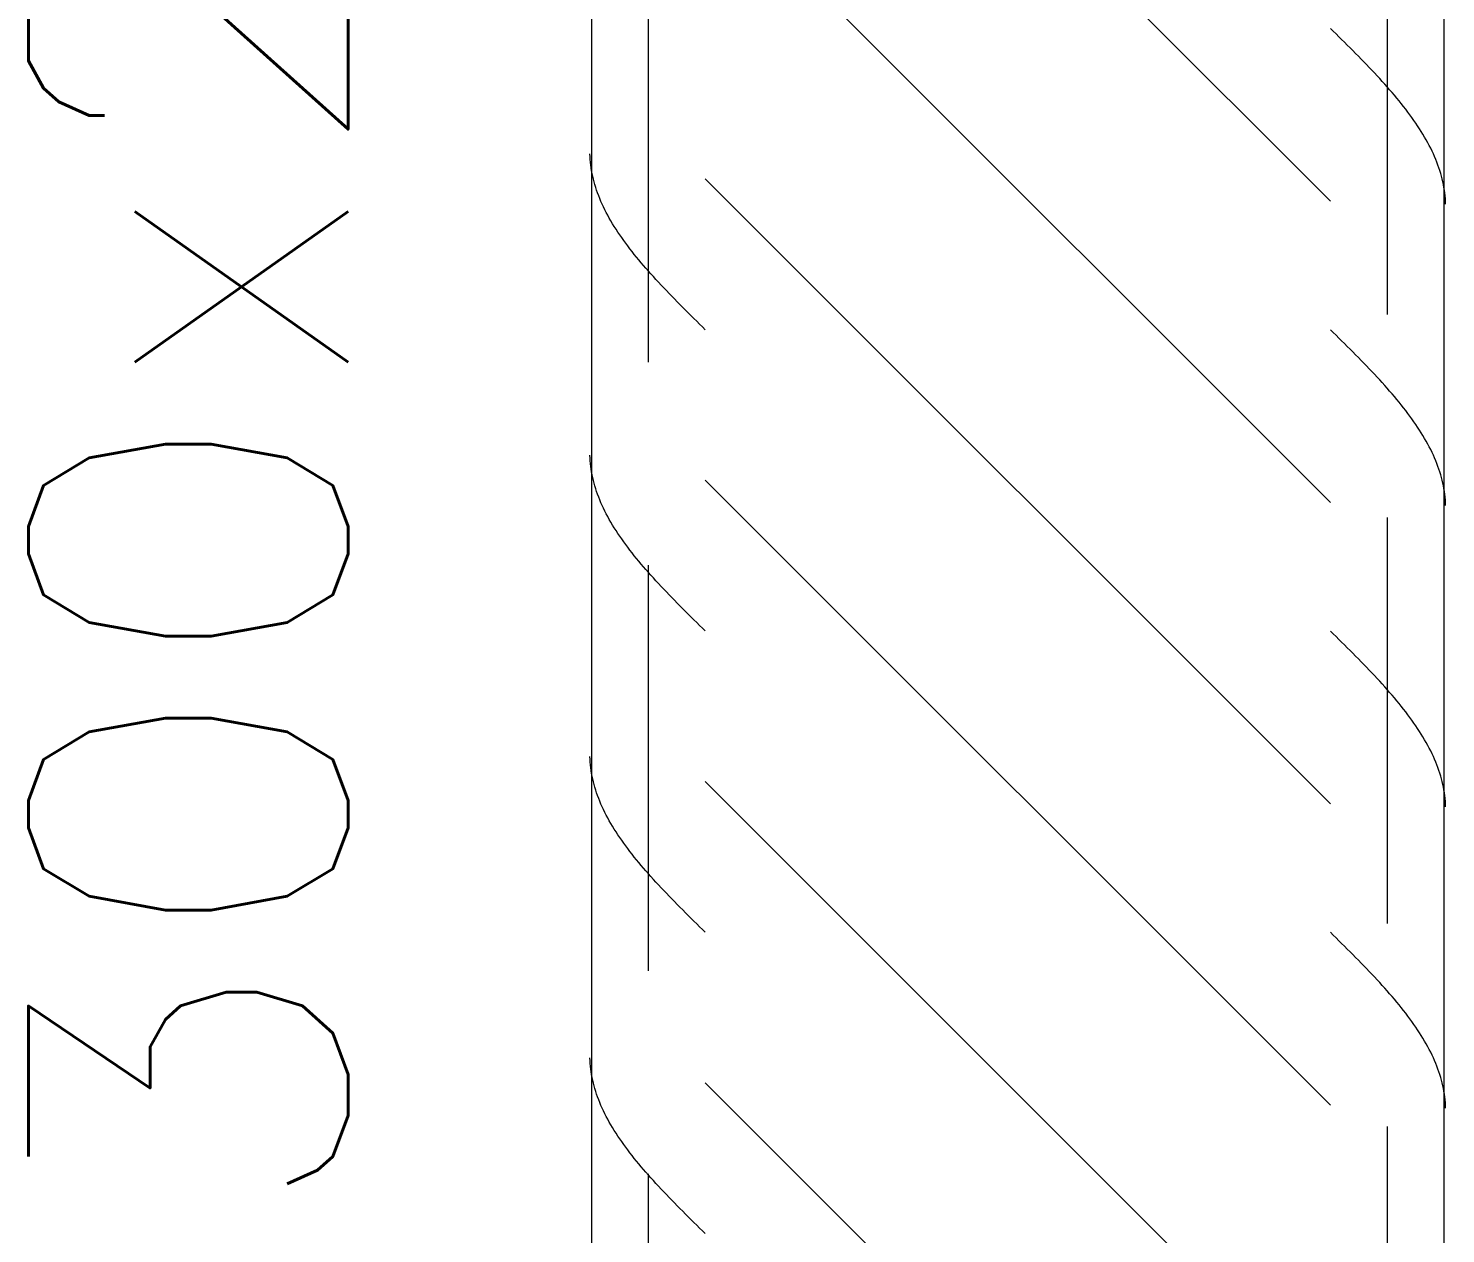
# Model space of a CAD drawing. Extents: x -10459 to 16942, y -13088 to 14608.
# Drawn here: x 5160.96 to 5210.84, y 3103.96 to 3146.39 of the extents above; entities that cross this region are included whole.
import ezdxf

# ---------------------------------------------------------------- set-up
doc = ezdxf.new("R2010")
doc.units = 0
doc.header["$LTSCALE"] = 30
doc.header["$MEASUREMENT"] = 0
doc.linetypes.add("EJE1-1'$0$RLE-PROYECCION", pattern=[0.71438, 0.47625, -0.23813])
doc.layers.get('0').update_dxf_attribs({"linetype": 'CONTINUOUS'})
doc.layers.add("EJE1-1'$0$RLA-ACHURADO", color=30, linetype="EJE1-1'$0$RLE-PROYECCION", lineweight=15, transparency=0.7)
doc.layers.add("EJE1-1'$0$RLA-CONTORNO", color=30, linetype='CONTINUOUS', lineweight=15)
doc.layers.add("EJE1-1'$0$RLA-TEXTOS-1", color=9, linetype='CONTINUOUS', lineweight=9)
doc.styles.add("EJE1-1'$0$RomanS", font='romans.shx', dxfattribs={"height": 11.25})

# ---------------------------------------------------------------- blocks, each defined once
blk = doc.blocks.new("EJE1-1'$0$RLA-COLUMNAS-CAJONES - P_M_ 300x300x20-465985-EJE 1-1_")
at = {"layer": "EJE1-1'$0$RLA-ACHURADO"}
for p, q in [((2582.477, 787), (2582.477, 1103)), ((2608.477, 1103), (2608.477, 787))]:
    blk.add_line(p, q, dxfattribs=at)
blk = doc.blocks.new("EJE1-1'$0$FP_5-EJE 1-1_")
at = {"layer": "EJE1-1'$0$RLA-CONTORNO"}
for p, q in [((2375.481, 787), (2375.481, 1056.997)), ((2371.58, 970.1), (2371.481, 970.198)), ((2371.68, 970.002), (2371.58, 970.1)), ((2371.779, 969.904), (2371.68, 970.002)), ((2371.878, 969.806), (2371.779, 969.904)), ((2371.977, 969.708), (2371.878, 969.806)), ((2372.076, 969.609), (2371.977, 969.708)), ((2372.174, 969.511), (2372.076, 969.609)), ((2372.272, 969.413), (2372.174, 969.511)), ((2372.37, 969.315), (2372.272, 969.413)), ((2372.467, 969.217), (2372.37, 969.315)), ((2372.563, 969.119), (2372.467, 969.217)), ((2372.659, 969.02), (2372.563, 969.119)), ((2372.754, 968.922), (2372.659, 969.02)), ((2372.848, 968.824), (2372.754, 968.922)), ((2372.941, 968.726), (2372.848, 968.824)), ((2373.034, 968.628), (2372.941, 968.726)), ((2373.125, 968.529), (2373.034, 968.628)), ((2373.216, 968.431), (2373.125, 968.529)), ((2373.305, 968.333), (2373.216, 968.431)), ((2373.394, 968.235), (2373.305, 968.333)), ((2373.481, 968.137), (2373.394, 968.235)), ((2373.567, 968.039), (2373.481, 968.137)), ((2373.652, 967.94), (2373.567, 968.039)), ((2373.735, 967.842), (2373.652, 967.94)), ((2373.817, 967.744), (2373.735, 967.842)), ((2373.898, 967.646), (2373.817, 967.744)), ((2373.977, 967.548), (2373.898, 967.646)), ((2374.055, 967.45), (2373.977, 967.548)), ((2374.131, 967.351), (2374.055, 967.45)), ((2374.206, 967.253), (2374.131, 967.351)), ((2374.279, 967.155), (2374.206, 967.253)), ((2374.35, 967.057), (2374.279, 967.155)), ((2374.42, 966.959), (2374.35, 967.057)), ((2374.488, 966.861), (2374.42, 966.959)), ((2374.553, 966.762), (2374.488, 966.861)), ((2374.618, 966.664), (2374.553, 966.762)), ((2374.68, 966.566), (2374.618, 966.664)), ((2374.74, 966.468), (2374.68, 966.566)), ((2374.799, 966.37), (2374.74, 966.468)), ((2374.855, 966.271), (2374.799, 966.37)), ((2374.909, 966.173), (2374.855, 966.271)), ((2374.961, 966.075), (2374.909, 966.173)), ((2375.012, 965.977), (2374.961, 966.075)), ((2375.06, 965.879), (2375.012, 965.977)), ((2375.105, 965.781), (2375.06, 965.879)), ((2375.149, 965.682), (2375.105, 965.781)), ((2375.191, 965.584), (2375.149, 965.682)), ((2375.23, 965.486), (2375.191, 965.584)), ((2375.267, 965.388), (2375.23, 965.486)), ((2375.302, 965.29), (2375.267, 965.388)), ((2375.334, 965.192), (2375.302, 965.29)), ((2375.364, 965.093), (2375.334, 965.192)), ((2375.392, 964.995), (2375.364, 965.093)), ((2375.417, 964.897), (2375.392, 964.995)), ((2375.44, 964.799), (2375.417, 964.897)), ((2375.461, 964.701), (2375.44, 964.799)), ((2375.479, 964.602), (2375.461, 964.701)), ((2375.495, 964.504), (2375.479, 964.602)), ((2375.508, 964.406), (2375.495, 964.504)), ((2375.519, 964.308), (2375.508, 964.406)), ((2375.528, 964.21), (2375.519, 964.308)), ((2375.534, 964.112), (2375.528, 964.21)), ((2375.538, 964.013), (2375.534, 964.112)), ((2371.58, 959.494), (2371.481, 959.592)), ((2371.68, 959.396), (2371.58, 959.494)), ((2371.779, 959.297), (2371.68, 959.396)), ((2371.878, 959.199), (2371.779, 959.297)), ((2371.977, 959.101), (2371.878, 959.199)), ((2372.076, 959.003), (2371.977, 959.101)), ((2372.174, 958.905), (2372.076, 959.003)), ((2372.272, 958.806), (2372.174, 958.905)), ((2372.37, 958.708), (2372.272, 958.806)), ((2372.467, 958.61), (2372.37, 958.708)), ((2372.563, 958.512), (2372.467, 958.61)), ((2372.659, 958.414), (2372.563, 958.512)), ((2372.754, 958.316), (2372.659, 958.414)), ((2372.848, 958.217), (2372.754, 958.316)), ((2372.941, 958.119), (2372.848, 958.217)), ((2373.034, 958.021), (2372.941, 958.119)), ((2373.125, 957.923), (2373.034, 958.021)), ((2373.216, 957.825), (2373.125, 957.923)), ((2373.305, 957.727), (2373.216, 957.825)), ((2373.394, 957.628), (2373.305, 957.727)), ((2373.481, 957.53), (2373.394, 957.628)), ((2373.567, 957.432), (2373.481, 957.53)), ((2373.652, 957.334), (2373.567, 957.432)), ((2373.735, 957.236), (2373.652, 957.334)), ((2373.817, 957.137), (2373.735, 957.236)), ((2373.898, 957.039), (2373.817, 957.137)), ((2373.977, 956.941), (2373.898, 957.039)), ((2374.055, 956.843), (2373.977, 956.941)), ((2374.131, 956.745), (2374.055, 956.843)), ((2374.206, 956.647), (2374.131, 956.745)), ((2374.279, 956.548), (2374.206, 956.647)), ((2374.35, 956.45), (2374.279, 956.548)), ((2374.42, 956.352), (2374.35, 956.45)), ((2374.488, 956.254), (2374.42, 956.352)), ((2374.553, 956.156), (2374.488, 956.254)), ((2374.618, 956.058), (2374.553, 956.156)), ((2374.68, 955.959), (2374.618, 956.058)), ((2374.74, 955.861), (2374.68, 955.959)), ((2374.799, 955.763), (2374.74, 955.861)), ((2374.855, 955.665), (2374.799, 955.763)), ((2374.909, 955.567), (2374.855, 955.665)), ((2374.961, 955.469), (2374.909, 955.567)), ((2375.012, 955.37), (2374.961, 955.469)), ((2375.06, 955.272), (2375.012, 955.37)), ((2375.105, 955.174), (2375.06, 955.272)), ((2375.149, 955.076), (2375.105, 955.174)), ((2375.191, 954.978), (2375.149, 955.076)), ((2375.23, 954.879), (2375.191, 954.978)), ((2375.267, 954.781), (2375.23, 954.879)), ((2375.302, 954.683), (2375.267, 954.781)), ((2375.334, 954.585), (2375.302, 954.683)), ((2375.364, 954.487), (2375.334, 954.585)), ((2375.392, 954.389), (2375.364, 954.487)), ((2375.417, 954.29), (2375.392, 954.389)), ((2375.44, 954.192), (2375.417, 954.29)), ((2375.461, 954.094), (2375.44, 954.192)), ((2375.479, 953.996), (2375.461, 954.094)), ((2375.495, 953.898), (2375.479, 953.996)), ((2375.508, 953.8), (2375.495, 953.898)), ((2375.519, 953.701), (2375.508, 953.8)), ((2375.528, 953.603), (2375.519, 953.701)), ((2375.534, 953.505), (2375.528, 953.603)), ((2375.538, 953.407), (2375.534, 953.505)), ((2371.58, 948.887), (2371.481, 948.985)), ((2371.68, 948.789), (2371.58, 948.887)), ((2371.779, 948.691), (2371.68, 948.789)), ((2371.878, 948.593), (2371.779, 948.691)), ((2371.977, 948.494), (2371.878, 948.593)), ((2372.076, 948.396), (2371.977, 948.494)), ((2372.174, 948.298), (2372.076, 948.396)), ((2372.272, 948.2), (2372.174, 948.298)), ((2372.37, 948.102), (2372.272, 948.2)), ((2372.467, 948.004), (2372.37, 948.102)), ((2372.563, 947.905), (2372.467, 948.004)), ((2372.659, 947.807), (2372.563, 947.905)), ((2372.754, 947.709), (2372.659, 947.807)), ((2372.848, 947.611), (2372.754, 947.709)), ((2372.941, 947.513), (2372.848, 947.611)), ((2373.034, 947.414), (2372.941, 947.513)), ((2373.125, 947.316), (2373.034, 947.414)), ((2373.216, 947.218), (2373.125, 947.316)), ((2373.305, 947.12), (2373.216, 947.218)), ((2373.394, 947.022), (2373.305, 947.12)), ((2373.481, 946.924), (2373.394, 947.022)), ((2373.567, 946.825), (2373.481, 946.924)), ((2373.652, 946.727), (2373.567, 946.825)), ((2373.735, 946.629), (2373.652, 946.727)), ((2373.817, 946.531), (2373.735, 946.629)), ((2373.898, 946.433), (2373.817, 946.531)), ((2373.977, 946.335), (2373.898, 946.433)), ((2374.055, 946.236), (2373.977, 946.335)), ((2374.131, 946.138), (2374.055, 946.236)), ((2374.206, 946.04), (2374.131, 946.138)), ((2374.279, 945.942), (2374.206, 946.04)), ((2374.35, 945.844), (2374.279, 945.942)), ((2374.42, 945.745), (2374.35, 945.844)), ((2374.488, 945.647), (2374.42, 945.745)), ((2374.553, 945.549), (2374.488, 945.647)), ((2374.618, 945.451), (2374.553, 945.549)), ((2374.68, 945.353), (2374.618, 945.451)), ((2374.74, 945.255), (2374.68, 945.353)), ((2374.799, 945.156), (2374.74, 945.255)), ((2374.855, 945.058), (2374.799, 945.156)), ((2374.909, 944.96), (2374.855, 945.058)), ((2374.961, 944.862), (2374.909, 944.96)), ((2375.012, 944.764), (2374.961, 944.862)), ((2375.06, 944.666), (2375.012, 944.764)), ((2375.105, 944.567), (2375.06, 944.666)), ((2375.149, 944.469), (2375.105, 944.567)), ((2375.191, 944.371), (2375.149, 944.469)), ((2375.23, 944.273), (2375.191, 944.371)), ((2375.267, 944.175), (2375.23, 944.273)), ((2375.302, 944.077), (2375.267, 944.175)), ((2375.334, 943.978), (2375.302, 944.077)), ((2375.364, 943.88), (2375.334, 943.978)), ((2375.392, 943.782), (2375.364, 943.88)), ((2375.417, 943.684), (2375.392, 943.782)), ((2375.44, 943.586), (2375.417, 943.684)), ((2375.461, 943.487), (2375.44, 943.586)), ((2375.479, 943.389), (2375.461, 943.487)), ((2375.495, 943.291), (2375.479, 943.389)), ((2375.508, 943.193), (2375.495, 943.291)), ((2375.519, 943.095), (2375.508, 943.193)), ((2375.528, 942.997), (2375.519, 943.095)), ((2375.534, 942.898), (2375.528, 942.997)), ((2375.538, 942.8), (2375.534, 942.898)), ((2371.58, 938.28), (2371.481, 938.379)), ((2371.68, 938.182), (2371.58, 938.28)), ((2371.779, 938.084), (2371.68, 938.182)), ((2371.878, 937.986), (2371.779, 938.084)), ((2371.977, 937.888), (2371.878, 937.986)), ((2372.076, 937.79), (2371.977, 937.888)), ((2372.174, 937.691), (2372.076, 937.79)), ((2372.272, 937.593), (2372.174, 937.691)), ((2372.37, 937.495), (2372.272, 937.593)), ((2372.467, 937.397), (2372.37, 937.495)), ((2372.563, 937.299), (2372.467, 937.397)), ((2372.659, 937.201), (2372.563, 937.299)), ((2372.754, 937.102), (2372.659, 937.201)), ((2372.848, 937.004), (2372.754, 937.102)), ((2372.941, 936.906), (2372.848, 937.004)), ((2373.034, 936.808), (2372.941, 936.906)), ((2373.125, 936.71), (2373.034, 936.808)), ((2373.216, 936.612), (2373.125, 936.71)), ((2373.305, 936.513), (2373.216, 936.612)), ((2373.394, 936.415), (2373.305, 936.513)), ((2373.481, 936.317), (2373.394, 936.415)), ((2373.567, 936.219), (2373.481, 936.317)), ((2373.652, 936.121), (2373.567, 936.219)), ((2373.735, 936.022), (2373.652, 936.121)), ((2373.817, 935.924), (2373.735, 936.022)), ((2373.898, 935.826), (2373.817, 935.924)), ((2373.977, 935.728), (2373.898, 935.826)), ((2374.055, 935.63), (2373.977, 935.728)), ((2374.131, 935.532), (2374.055, 935.63)), ((2374.206, 935.433), (2374.131, 935.532)), ((2374.279, 935.335), (2374.206, 935.433)), ((2374.35, 935.237), (2374.279, 935.335)), ((2374.42, 935.139), (2374.35, 935.237)), ((2374.488, 935.041), (2374.42, 935.139)), ((2374.553, 934.943), (2374.488, 935.041)), ((2374.618, 934.844), (2374.553, 934.943)), ((2374.68, 934.746), (2374.618, 934.844)), ((2374.74, 934.648), (2374.68, 934.746)), ((2374.799, 934.55), (2374.74, 934.648)), ((2374.855, 934.452), (2374.799, 934.55)), ((2374.909, 934.353), (2374.855, 934.452)), ((2374.961, 934.255), (2374.909, 934.353)), ((2375.012, 934.157), (2374.961, 934.255)), ((2375.06, 934.059), (2375.012, 934.157)), ((2375.105, 933.961), (2375.06, 934.059)), ((2375.149, 933.863), (2375.105, 933.961)), ((2375.191, 933.764), (2375.149, 933.863)), ((2375.23, 933.666), (2375.191, 933.764)), ((2375.267, 933.568), (2375.23, 933.666)), ((2375.302, 933.47), (2375.267, 933.568)), ((2375.334, 933.372), (2375.302, 933.47)), ((2375.364, 933.274), (2375.334, 933.372)), ((2375.392, 933.175), (2375.364, 933.274)), ((2375.417, 933.077), (2375.392, 933.175)), ((2375.44, 932.979), (2375.417, 933.077)), ((2375.461, 932.881), (2375.44, 932.979)), ((2375.479, 932.783), (2375.461, 932.881)), ((2375.495, 932.685), (2375.479, 932.783)), ((2375.508, 932.586), (2375.495, 932.685)), ((2375.519, 932.488), (2375.508, 932.586)), ((2375.528, 932.39), (2375.519, 932.488)), ((2375.534, 932.292), (2375.528, 932.39)), ((2375.538, 932.194), (2375.534, 932.292))]:
    blk.add_line(p, q, dxfattribs=at)
blk = doc.blocks.new("EJE1-1'$0$FP_6-EJE 1-1_")
at = {"layer": "EJE1-1'$0$RLA-CONTORNO"}
for p, q in [((2345.481, 1056.997), (2345.481, 787)), ((2345.427, 965.679), (2345.424, 965.777)), ((2345.433, 965.581), (2345.427, 965.679)), ((2345.442, 965.483), (2345.433, 965.581)), ((2345.453, 965.385), (2345.442, 965.483)), ((2345.466, 965.287), (2345.453, 965.385)), ((2345.482, 965.188), (2345.466, 965.287)), ((2345.5, 965.09), (2345.482, 965.188)), ((2345.521, 964.992), (2345.5, 965.09)), ((2345.544, 964.894), (2345.521, 964.992)), ((2345.569, 964.796), (2345.544, 964.894)), ((2345.597, 964.697), (2345.569, 964.796)), ((2345.627, 964.599), (2345.597, 964.697)), ((2345.66, 964.501), (2345.627, 964.599)), ((2345.694, 964.403), (2345.66, 964.501)), ((2345.731, 964.305), (2345.694, 964.403)), ((2345.771, 964.207), (2345.731, 964.305)), ((2345.812, 964.108), (2345.771, 964.207)), ((2345.856, 964.01), (2345.812, 964.108)), ((2345.902, 963.912), (2345.856, 964.01)), ((2345.95, 963.814), (2345.902, 963.912)), ((2346, 963.716), (2345.95, 963.814)), ((2346.052, 963.618), (2346, 963.716)), ((2346.106, 963.519), (2346.052, 963.618)), ((2346.163, 963.421), (2346.106, 963.519)), ((2346.221, 963.323), (2346.163, 963.421)), ((2346.281, 963.225), (2346.221, 963.323)), ((2346.344, 963.127), (2346.281, 963.225)), ((2346.408, 963.028), (2346.344, 963.127)), ((2346.474, 962.93), (2346.408, 963.028)), ((2346.541, 962.832), (2346.474, 962.93)), ((2346.611, 962.734), (2346.541, 962.832)), ((2346.682, 962.636), (2346.611, 962.734)), ((2346.755, 962.538), (2346.682, 962.636)), ((2346.83, 962.439), (2346.755, 962.538)), ((2346.906, 962.341), (2346.83, 962.439)), ((2346.984, 962.243), (2346.906, 962.341)), ((2347.063, 962.145), (2346.984, 962.243)), ((2347.144, 962.047), (2347.063, 962.145)), ((2347.226, 961.949), (2347.144, 962.047)), ((2347.309, 961.85), (2347.226, 961.949)), ((2347.394, 961.752), (2347.309, 961.85)), ((2347.48, 961.654), (2347.394, 961.752)), ((2347.568, 961.556), (2347.48, 961.654)), ((2347.656, 961.458), (2347.568, 961.556)), ((2347.745, 961.36), (2347.656, 961.458)), ((2347.836, 961.261), (2347.745, 961.36)), ((2347.928, 961.163), (2347.836, 961.261)), ((2348.02, 961.065), (2347.928, 961.163)), ((2348.113, 960.967), (2348.02, 961.065)), ((2348.208, 960.869), (2348.113, 960.967)), ((2348.303, 960.77), (2348.208, 960.869)), ((2348.398, 960.672), (2348.303, 960.77)), ((2348.495, 960.574), (2348.398, 960.672)), ((2348.591, 960.476), (2348.495, 960.574)), ((2348.689, 960.378), (2348.591, 960.476)), ((2348.787, 960.28), (2348.689, 960.378)), ((2348.885, 960.181), (2348.787, 960.28)), ((2348.984, 960.083), (2348.885, 960.181)), ((2349.083, 959.985), (2348.984, 960.083)), ((2349.182, 959.887), (2349.083, 959.985)), ((2349.281, 959.789), (2349.182, 959.887)), ((2349.381, 959.691), (2349.281, 959.789)), ((2349.481, 959.592), (2349.381, 959.691)), ((2345.427, 955.073), (2345.424, 955.171)), ((2345.433, 954.974), (2345.427, 955.073)), ((2345.442, 954.876), (2345.433, 954.974)), ((2345.453, 954.778), (2345.442, 954.876)), ((2345.466, 954.68), (2345.453, 954.778)), ((2345.482, 954.582), (2345.466, 954.68)), ((2345.5, 954.484), (2345.482, 954.582)), ((2345.521, 954.385), (2345.5, 954.484)), ((2345.544, 954.287), (2345.521, 954.385)), ((2345.569, 954.189), (2345.544, 954.287)), ((2345.597, 954.091), (2345.569, 954.189)), ((2345.627, 953.993), (2345.597, 954.091)), ((2345.66, 953.895), (2345.627, 953.993)), ((2345.694, 953.796), (2345.66, 953.895)), ((2345.731, 953.698), (2345.694, 953.796)), ((2345.771, 953.6), (2345.731, 953.698)), ((2345.812, 953.502), (2345.771, 953.6)), ((2345.856, 953.404), (2345.812, 953.502)), ((2345.902, 953.305), (2345.856, 953.404)), ((2345.95, 953.207), (2345.902, 953.305)), ((2346, 953.109), (2345.95, 953.207)), ((2346.052, 953.011), (2346, 953.109)), ((2346.106, 952.913), (2346.052, 953.011)), ((2346.163, 952.815), (2346.106, 952.913)), ((2346.221, 952.716), (2346.163, 952.815)), ((2346.281, 952.618), (2346.221, 952.716)), ((2346.344, 952.52), (2346.281, 952.618)), ((2346.408, 952.422), (2346.344, 952.52)), ((2346.474, 952.324), (2346.408, 952.422)), ((2346.541, 952.226), (2346.474, 952.324)), ((2346.611, 952.127), (2346.541, 952.226)), ((2346.682, 952.029), (2346.611, 952.127)), ((2346.755, 951.931), (2346.682, 952.029)), ((2346.83, 951.833), (2346.755, 951.931)), ((2346.906, 951.735), (2346.83, 951.833)), ((2346.984, 951.636), (2346.906, 951.735)), ((2347.063, 951.538), (2346.984, 951.636)), ((2347.144, 951.44), (2347.063, 951.538)), ((2347.226, 951.342), (2347.144, 951.44)), ((2347.309, 951.244), (2347.226, 951.342)), ((2347.394, 951.146), (2347.309, 951.244)), ((2347.48, 951.047), (2347.394, 951.146)), ((2347.568, 950.949), (2347.48, 951.047)), ((2347.656, 950.851), (2347.568, 950.949)), ((2347.745, 950.753), (2347.656, 950.851)), ((2347.836, 950.655), (2347.745, 950.753)), ((2347.928, 950.557), (2347.836, 950.655)), ((2348.02, 950.458), (2347.928, 950.557)), ((2348.113, 950.36), (2348.02, 950.458)), ((2348.208, 950.262), (2348.113, 950.36)), ((2348.303, 950.164), (2348.208, 950.262)), ((2348.398, 950.066), (2348.303, 950.164)), ((2348.495, 949.968), (2348.398, 950.066)), ((2348.591, 949.869), (2348.495, 949.968)), ((2348.689, 949.771), (2348.591, 949.869)), ((2348.787, 949.673), (2348.689, 949.771)), ((2348.885, 949.575), (2348.787, 949.673)), ((2348.984, 949.477), (2348.885, 949.575)), ((2349.083, 949.378), (2348.984, 949.477)), ((2349.182, 949.28), (2349.083, 949.378)), ((2349.281, 949.182), (2349.182, 949.28)), ((2349.381, 949.084), (2349.281, 949.182)), ((2349.481, 948.986), (2349.381, 949.084)), ((2345.427, 944.466), (2345.424, 944.564)), ((2345.433, 944.368), (2345.427, 944.466)), ((2345.442, 944.27), (2345.433, 944.368)), ((2345.453, 944.171), (2345.442, 944.27)), ((2345.466, 944.073), (2345.453, 944.171)), ((2345.482, 943.975), (2345.466, 944.073)), ((2345.5, 943.877), (2345.482, 943.975)), ((2345.521, 943.779), (2345.5, 943.877)), ((2345.544, 943.681), (2345.521, 943.779)), ((2345.569, 943.582), (2345.544, 943.681)), ((2345.597, 943.484), (2345.569, 943.582)), ((2345.627, 943.386), (2345.597, 943.484)), ((2345.66, 943.288), (2345.627, 943.386)), ((2345.694, 943.19), (2345.66, 943.288)), ((2345.731, 943.092), (2345.694, 943.19)), ((2345.771, 942.993), (2345.731, 943.092)), ((2345.812, 942.895), (2345.771, 942.993)), ((2345.856, 942.797), (2345.812, 942.895)), ((2345.902, 942.699), (2345.856, 942.797)), ((2345.95, 942.601), (2345.902, 942.699)), ((2346, 942.503), (2345.95, 942.601)), ((2346.052, 942.404), (2346, 942.503)), ((2346.106, 942.306), (2346.052, 942.404)), ((2346.163, 942.208), (2346.106, 942.306)), ((2346.221, 942.11), (2346.163, 942.208)), ((2346.281, 942.012), (2346.221, 942.11)), ((2346.344, 941.913), (2346.281, 942.012)), ((2346.408, 941.815), (2346.344, 941.913)), ((2346.474, 941.717), (2346.408, 941.815)), ((2346.541, 941.619), (2346.474, 941.717)), ((2346.611, 941.521), (2346.541, 941.619)), ((2346.682, 941.423), (2346.611, 941.521)), ((2346.755, 941.324), (2346.682, 941.423)), ((2346.83, 941.226), (2346.755, 941.324)), ((2346.906, 941.128), (2346.83, 941.226)), ((2346.984, 941.03), (2346.906, 941.128)), ((2347.063, 940.932), (2346.984, 941.03)), ((2347.144, 940.834), (2347.063, 940.932)), ((2347.226, 940.735), (2347.144, 940.834)), ((2347.309, 940.637), (2347.226, 940.735)), ((2347.394, 940.539), (2347.309, 940.637)), ((2347.48, 940.441), (2347.394, 940.539)), ((2347.568, 940.343), (2347.48, 940.441)), ((2347.656, 940.244), (2347.568, 940.343)), ((2347.745, 940.146), (2347.656, 940.244)), ((2347.836, 940.048), (2347.745, 940.146)), ((2347.928, 939.95), (2347.836, 940.048)), ((2348.02, 939.852), (2347.928, 939.95)), ((2348.113, 939.754), (2348.02, 939.852)), ((2348.208, 939.655), (2348.113, 939.754)), ((2348.303, 939.557), (2348.208, 939.655)), ((2348.398, 939.459), (2348.303, 939.557)), ((2348.495, 939.361), (2348.398, 939.459)), ((2348.591, 939.263), (2348.495, 939.361)), ((2348.689, 939.165), (2348.591, 939.263)), ((2348.787, 939.066), (2348.689, 939.165)), ((2348.885, 938.968), (2348.787, 939.066)), ((2348.984, 938.87), (2348.885, 938.968)), ((2349.083, 938.772), (2348.984, 938.87)), ((2349.182, 938.674), (2349.083, 938.772)), ((2349.281, 938.576), (2349.182, 938.674)), ((2349.381, 938.477), (2349.281, 938.576)), ((2349.481, 938.379), (2349.381, 938.477)), ((2345.427, 933.859), (2345.424, 933.958)), ((2345.433, 933.761), (2345.427, 933.859)), ((2345.442, 933.663), (2345.433, 933.761)), ((2345.453, 933.565), (2345.442, 933.663)), ((2345.466, 933.467), (2345.453, 933.565)), ((2345.482, 933.369), (2345.466, 933.467)), ((2345.5, 933.27), (2345.482, 933.369)), ((2345.521, 933.172), (2345.5, 933.27)), ((2345.544, 933.074), (2345.521, 933.172)), ((2345.569, 932.976), (2345.544, 933.074)), ((2345.597, 932.878), (2345.569, 932.976)), ((2345.627, 932.779), (2345.597, 932.878)), ((2345.66, 932.681), (2345.627, 932.779)), ((2345.694, 932.583), (2345.66, 932.681)), ((2345.731, 932.485), (2345.694, 932.583)), ((2345.771, 932.387), (2345.731, 932.485)), ((2345.812, 932.289), (2345.771, 932.387)), ((2345.856, 932.19), (2345.812, 932.289)), ((2345.902, 932.092), (2345.856, 932.19)), ((2345.95, 931.994), (2345.902, 932.092)), ((2346, 931.896), (2345.95, 931.994)), ((2346.052, 931.798), (2346, 931.896)), ((2346.106, 931.7), (2346.052, 931.798)), ((2346.163, 931.601), (2346.106, 931.7)), ((2346.221, 931.503), (2346.163, 931.601)), ((2346.281, 931.405), (2346.221, 931.503)), ((2346.344, 931.307), (2346.281, 931.405)), ((2346.408, 931.209), (2346.344, 931.307)), ((2346.474, 931.111), (2346.408, 931.209)), ((2346.541, 931.012), (2346.474, 931.111)), ((2346.611, 930.914), (2346.541, 931.012)), ((2346.682, 930.816), (2346.611, 930.914)), ((2346.755, 930.718), (2346.682, 930.816)), ((2346.83, 930.62), (2346.755, 930.718)), ((2346.906, 930.521), (2346.83, 930.62)), ((2346.984, 930.423), (2346.906, 930.521)), ((2347.063, 930.325), (2346.984, 930.423)), ((2347.144, 930.227), (2347.063, 930.325)), ((2347.226, 930.129), (2347.144, 930.227)), ((2347.309, 930.031), (2347.226, 930.129)), ((2347.394, 929.932), (2347.309, 930.031)), ((2347.48, 929.834), (2347.394, 929.932)), ((2347.568, 929.736), (2347.48, 929.834)), ((2347.656, 929.638), (2347.568, 929.736)), ((2347.745, 929.54), (2347.656, 929.638)), ((2347.836, 929.442), (2347.745, 929.54)), ((2347.928, 929.343), (2347.836, 929.442)), ((2348.02, 929.245), (2347.928, 929.343)), ((2348.113, 929.147), (2348.02, 929.245)), ((2348.208, 929.049), (2348.113, 929.147)), ((2348.303, 928.951), (2348.208, 929.049)), ((2348.398, 928.852), (2348.303, 928.951)), ((2348.495, 928.754), (2348.398, 928.852)), ((2348.591, 928.656), (2348.495, 928.754)), ((2348.689, 928.558), (2348.591, 928.656)), ((2348.787, 928.46), (2348.689, 928.558)), ((2348.885, 928.362), (2348.787, 928.46)), ((2348.984, 928.263), (2348.885, 928.362)), ((2349.083, 928.165), (2348.984, 928.263)), ((2349.182, 928.067), (2349.083, 928.165)), ((2349.281, 927.969), (2349.182, 928.067)), ((2349.381, 927.871), (2349.281, 927.969)), ((2349.481, 927.773), (2349.381, 927.871))]:
    blk.add_line(p, q, dxfattribs=at)
blk = doc.blocks.new("EJE1-1'")
at = {"layer": "EJE1-1'$0$RLA-ACHURADO"}
h = blk.add_hatch(dxfattribs=at)
h.set_pattern_fill('RLE-ELEMENTOS METALICOS', color=256, style=0, pattern_type=2)
h.set_pattern_definition([(135, (-234.281, -2576.79), (-5.303301, -5.303301), [])])
h.paths.add_polyline_path([(2371.481, 787), (2371.481, 1103), (2349.481, 1103), (2349.481, 787), (2356.716, 787)], flags=0)
at = {"layer": "EJE1-1'$0$RLA-CONTORNO"}
for name, p in [("EJE1-1'$0$FP_6-EJE 1-1_", (0, 0)), ("EJE1-1'$0$RLA-COLUMNAS-CAJONES - P_M_ 300x300x20-465985-EJE 1-1_", (-234.997, 0)), ("EJE1-1'$0$FP_5-EJE 1-1_", (0, 0))]:
    blk.add_blockref(name, p, dxfattribs=at)
at = {"layer": "EJE1-1'$0$RLA-TEXTOS-1", "insert": (2331.285, 918.191), "char_height": 11.25, "width": 243.91314, "attachment_point": 5, "rotation": 90, "line_spacing_factor": 0.983083, "style": "EJE1-1'$0$RomanS"}
blk.add_mtext('P.M. 300x300x20', dxfattribs=at)

msp = doc.modelspace()

# ---------------------------------------------------------------- block references
msp.add_blockref("EJE1-1'", (2835.3, 2176.191))

doc.saveas('drawing.dxf')
